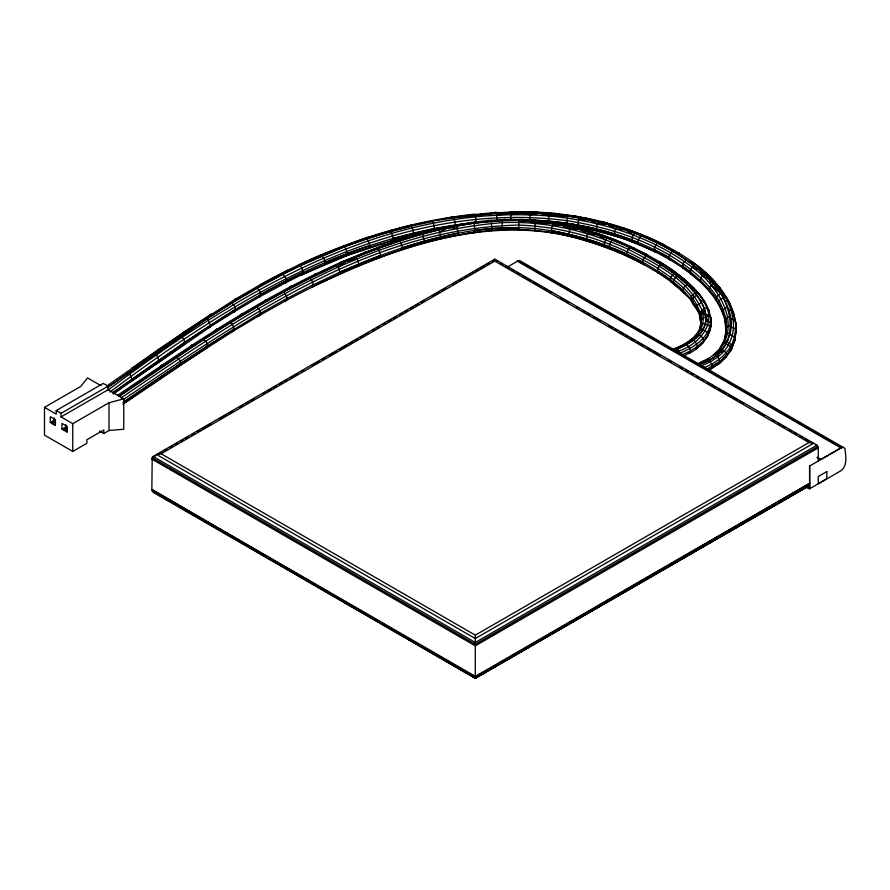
<?xml version="1.0" encoding="UTF-8"?>
<svg xmlns="http://www.w3.org/2000/svg" width="890" height="890" viewBox="0 0 890 890"><rect width="100%" height="100%" fill="white"/><g stroke="black" fill="none" stroke-linecap="round" stroke-linejoin="round"><path stroke-width="1.33" d="M119.093 396.361L203.832 339.401L230.454 322.636L232.335 324.227L234.204 328.877L233.703 330.846L178.857 366.035L123.688 403.515M206.491 319.021L231.834 303.012L235.082 306.872L235.082 311.222L208.416 327.987L209.829 327.175L210.34 325.195L208.416 320.567L206.491 319.021L107.668 387.484M233.703 330.846L232.335 331.647L260.114 315.082L260.114 310.743L256.954 306.816L230.454 322.636M235.082 311.222L233.714 312.012L260.358 296.359L260.358 292.009L257.243 288.071L231.834 303.012M559.254 233.759C588.691 240.701 617.627 250.235 644.271 264.742L642.981 263.996C596.934 239.555 544.335 225.626 492.025 230.265C418.701 237.307 349.536 266.599 285.201 301.065L286.48 300.319L286.958 298.361L286.48 295.97L283.443 291.987L256.954 306.816M572.17 236.818C482.658 215.313 391.5 248.711 311.678 287.314L312.913 286.602L313.358 284.655L311.678 279.894L309.998 278.203L283.443 291.987M338.322 274.676L339.479 273.998L339.913 272.062L338.322 267.256L336.743 265.52L309.998 278.203M818.255 461.02L818.255 447.848L817.02 445.178L494.818 259.157L153.102 456.448L152.179 457.727L151.867 489.6L475.305 676.333L809.611 483.326L808.242 486.318L475.305 678.291L475.305 635.16L161.123 453.778L156.495 454.49L475.305 638.553L813.627 443.22L809.01 442.508L494.818 261.115L161.123 453.778M494.818 261.115L494.818 259.157M560.155 224.224C592.796 228.029 624.847 237.252 654.506 251.425L655.719 252.126L639.376 244.828L638.286 244.183L637.885 242.403C603.576 228.63 566.819 221.198 529.861 220.186L530.117 212.866C592.428 215.113 657.098 232.791 704.691 274.632C734.484 298.239 744.285 350.96 699.918 363.954L698.517 363.276L708.162 358.792L709.975 359.282M673.897 350.093C689.65 344.908 709.019 332.537 705.503 313.369C701.465 296.248 687.38 284.066 674.22 273.564C629.008 241.624 574.317 222.077 518.814 220.431L518.714 229.909L518.814 228.986M535.101 229.876L534.723 230.788L535.101 221.332M674.32 350.693C687.269 344.474 703.578 337.121 705.959 321.123C707.205 308.04 698.661 296.503 690.24 287.392C654.161 253.294 606.157 234.159 558.041 224.347C506.944 214.657 454.256 223.679 405.217 239.087C300.464 272.318 208.393 334.818 118.637 396.506M720.399 351.361L720.555 348.513C741.236 320.211 715.894 284.132 692.12 267.067C650.835 236.139 599.671 220.653 548.741 215.959C382.822 202.965 234.771 295.269 107.379 390.588M123.599 399.376C242.08 319.833 370.173 228.085 518.648 225.114C567.731 226.549 615.835 242.725 657.588 268.19C675.933 280.839 698.083 295.591 701.487 319.41L700.263 327.398L702.01 310.387C688.904 279.705 656.097 263.752 628.129 249.244C588.869 231.3 545.726 220.664 502.383 222.656C359.104 233.592 236.284 319.721 121.04 397.897M513.563 212.243L516.222 211.709C572.915 211.197 630.454 224.158 679.37 253.394L678.013 252.604L676.144 253.071C615.958 217.371 543.501 207.192 474.682 215.08L474.214 214.19C398.965 222.322 326.33 247.898 260.414 284.689L287.514 270.382L289.194 270.938C334.64 248.366 382.867 231.066 432.785 221.543L434.209 226.082L434.209 230.432C382.099 240.645 331.725 258.912 284.622 283.343L285.879 282.62L286.335 280.673L285.879 278.27L282.92 274.242L257.243 288.071M547.439 231.734L552.067 232.946L551.366 230.599L552.768 223.535L534.723 223.357L526.98 220.753L518.714 222.489M336.743 265.52C380.564 245.974 426.455 230.132 474.07 223.19L475.115 232.145L468.218 233.347M730.946 325.384L728.365 325.951L726.485 327.487C722.179 354.365 728.621 323.126 725.717 318.998C722.58 302.867 712.456 289.272 700.875 278.081C663.985 244.828 614.979 228.207 566.641 220.609C395.494 198.704 241.157 293.756 109.971 392.023M549.108 213.923L548.385 221.21M698.884 364.455C722.213 358.514 737.944 333.049 728.643 309.876C720.099 284.511 698.06 266.755 676.144 253.071M735.14 336.387L734.372 341.638L736.219 331.525C735.885 295.892 706.56 269.514 678.013 252.604M521.74 220.42L521.885 219.496C575.875 221.877 628.863 240.545 673.496 270.816C687.514 281.218 701.754 293.055 708.562 309.62C711.722 317.341 704.902 303.067 704.88 301.999C692.731 285.879 677.112 272.051 659.501 261.727L657.632 262.183M299.974 265.821L344.43 246.797L367.336 238.665L390.766 231.511L391.889 233.414L393.024 238.387L391.889 240.834L345.843 256.02L301.61 274.954L302.811 274.254L303.245 272.318L301.61 267.523L299.974 265.821L282.92 274.242M672.551 251.091L669.391 254.996L668.902 257.388L669.391 259.346L670.726 260.114L654.506 251.425L654.506 247.075L657.387 243.003M700.664 300.731L703.1 300.82C719.554 323.649 697.437 345.965 675.599 352.14M686.846 344.486L689.928 348.435L690.406 350.827L689.928 352.785L688.626 353.541C702.533 347.111 714.002 332.226 710.331 316.584L708.451 315.127L705.892 314.682M709.786 330.935L711.088 325.54M399.944 240.879L402.469 247.676L402.135 249.567L401.212 250.168M535.647 212.966L535.836 212.042L545.181 213.511L555.082 213.422L563.904 215.391L573.783 215.847L585.82 218.395L585.22 217.894L584.385 218.729M679.304 288.349L672.173 282.453L657.588 272.54L657.588 268.19L660.892 264.363M579.179 217.861L577.643 224.892L578.411 227.262L603.609 232.245M499.724 220.253L505.086 219.474L521.885 219.496L527.915 220.297M524.922 220.553L525.122 219.63C556.628 221.944 587.356 229.553 616.826 240.756L646.785 254.529L645.506 253.784L643.77 254.317M723.292 297.961L720.844 298.973L719.042 300.842L718.386 303.067L723.225 314.27C715.671 294.679 699.64 279.861 682.897 267.923L682.897 263.574L686.323 259.824M322.002 255.853L324.65 260.025L325.061 262.45L324.65 264.375L323.526 265.031M704.235 285.234L700.875 282.419C699.162 279.349 701.854 275.822 704.691 274.632M708.763 360.083L711.811 364.066L712.278 366.602L711.811 368.416L708.062 370.273M701.075 318.987C701.353 310.087 682.875 299.618 695.19 293.222M122.82 404.249L207.148 347.567L207.148 343.217L203.832 339.401M176.91 357.079L180.292 360.862L180.804 363.22L180.292 365.212L178.857 366.035M183.562 333.761L184.085 331.914L236.262 298.595L238.119 299.062L263.496 284.444L289.194 270.938M113.364 393.981L184.364 344.174L184.364 339.835L180.959 336.064M157.73 351.528L158.264 349.681L210.941 314.326L212.855 314.749L238.119 299.062M693.421 340.269L695.457 341.738L697.493 346.288L696.948 348.29L695.457 349.169L703.044 342.85C704.824 339.769 702.01 336.231 699.095 335.196M502.383 230.076L502.194 220.609L474.07 223.19M722.558 312.257L723.225 309.931L725.072 308.163L727.586 307.295M700.475 363.865L701.899 365.668L710.52 361.729L717.907 357.001L719.231 352.696L724.427 350.949C748.968 319.732 718.675 279.271 691.508 261.549L689.494 261.916M699.473 314.303C703.2 330.179 697.894 317.118 700.152 312.123L702.01 310.387L704.535 309.553M722.558 312.112L725.717 323.348L725.027 321.279L725.717 318.998L727.586 317.341L730.145 316.629M726.852 342.55L724.393 342.683L722.591 343.907L718.23 351.517L723.548 341.916L725.372 340.647L727.864 340.447M708.485 369.928L719.409 363.543L726.106 357.324C727.909 354.242 725.05 350.693 722.124 349.714M735.529 333.761L736.219 331.525M698.227 332.649L698.884 330.657L700.686 329.445L703.144 329.322M708.451 315.127L706.137 317.897L710.398 323.415L709.786 326.586L710.476 328.755L707.239 337.154L705.447 338.356M726.106 357.324C727.864 353.53 733.672 349.481 731.613 344.775L727.33 341.971M732.281 347.133L730.568 351.083M718.23 351.661L723.548 341.916M731.068 327.242L733.638 327.854L735.529 329.411L734.372 337.288L735.062 339.446L732.281 346.989L726.607 355.321M698.227 332.793L700.953 325.206L702.822 323.815L705.37 323.448M606.958 238.075L604.555 242.347L604.188 244.783L604.555 246.686L605.567 247.309L601.217 245.095M491.158 213.211L516.222 211.709L525.99 212.677L535.836 212.042M634.526 233.147L632.078 237.396L632.078 241.746L639.376 244.828M554.637 214.323L555.082 213.422L555.404 213.889L549.853 213.489M570.601 227.084L568.666 234.037L569.633 236.451L567.019 235.538M598.147 221.877L596.133 228.819L597.145 231.233L620.553 237.385M541.576 221.888L542.077 220.987M588.724 231.956L586.666 236.328L586.666 240.678L591.438 242.069M616.625 226.994L614.523 231.356L614.523 235.705L635.415 242.647M694.189 265.62L690.596 269.247L690.596 273.586L702.488 283.398M673.93 349.103C683.631 345.32 693.421 339.858 698.884 330.657M696.814 334.651C703.056 328.276 704.713 318.753 702.01 310.387L705.503 313.369M51.931 423.195L55.402 420.87L54.123 420.247L50.296 422.461L50.296 416.687L55.291 419.568L55.291 425.342L51.931 423.195L55.658 420.825M471.199 215.002L495.341 212.421L505.887 212.855L516.222 211.709L516.267 212.632M703.645 340.937L707.895 335.041L707.239 332.816L705.447 330.935L703 329.901M573.093 216.715L573.783 215.847M612.075 240.022L610.64 241.813L609.205 246.686L609.583 248.599L610.64 249.233L609.528 247.587M716.45 352.585L720.555 348.513L722.891 348.58M640.856 235.639L638.286 239.844L637.885 242.403M713.546 283.988C710.609 284.934 707.717 288.471 709.541 291.553M568.354 225.637L578.411 227.262L579.179 226.405M558.041 224.347L558.82 223.49L559.398 223.991M629.742 247.52L628.129 249.244L626.527 254.051L626.96 255.986L628.129 256.665M713.825 354.687L715.382 353.764L717.507 354.042L720.555 348.513L713.168 355.243L718.853 349.592M441.829 219.285L453.01 216.938L453.666 217.816L496.409 213.389L530.117 212.866M646.029 255.664L642.981 259.646L642.981 263.996L658.989 273.341L657.588 272.54M464.091 224.636L463.367 223.768L443.075 228.163L471.188 222.533L488.187 220.509L505.086 219.474L505.22 220.397M715.86 355.544L717.907 357.001L724.427 350.949M726.718 355.255L719.954 361.54L706.682 369.15M726.718 355.399L719.954 361.674L712.278 366.602M710.52 369.15L717.907 364.422L721.634 360.962M699.262 334.807L696.981 334.684C690.262 341.627 681.54 346.199 672.517 349.403M697.493 346.433L703.645 340.792M676.99 352.262L678.714 350.782L677.245 349.002L673.763 350.293M457.416 235.483L458.228 233.113L456.615 226.093M701.487 319.41L703.367 317.852L705.937 317.252L702.01 310.387M576.687 228.463L577.732 227.673L596.545 233.492M338.322 267.256L346.154 261.36L357.235 259.068L358.737 264.052L358.336 265.832L357.235 266.488L364.31 262.684M439.927 239.243L440.906 236.84L438.959 229.887M603.32 223.079L604.377 222.289C624.535 229.42 645.283 234.571 664.318 245.028L663.072 244.305L661.37 244.861M391.889 240.834L412.426 235.516L413.405 233.258L413.138 230.643L411.447 226.16L390.766 231.511M674.22 273.564L670.671 277.224L670.671 281.574L683.42 292.376L692.865 301.844L691.118 299.952M107.312 385.648L185.52 331.08L187.479 331.481L212.855 314.749M107.423 387.528L187.479 331.481M209.829 327.175L130.029 382.066L131.498 381.209L132.032 379.218L130.029 374.646L128.038 373.144M112.763 392.779L184.886 342.194L235.583 309.253M112.763 392.924C174.195 349.659 235.183 304.792 303.245 272.318M425.031 233.302L423.94 232.524L383.968 245.05L339.613 262.962L364.822 252.46L403.092 238.921L423.94 232.524L443.754 227.64L454.301 226.438L463.367 223.768M170.29 370.518L234.204 328.877M677.557 276.156C674.831 277.546 672.339 281.051 673.952 284.121L675.477 285.011M423.373 243.493L424.486 241.057L422.261 234.17M729.811 350.36L731.613 349.125L735.062 339.446M117.513 395.394L161.858 365.334L163.816 365.734M123.298 402.402L170.29 370.374M701.954 363.153L700.475 362.508L699.395 363.153L706.838 359.56L714.703 354.331L716.795 354.632M123.165 402.391L180.804 363.22M194.298 345.431L192.374 345.009L160.422 366.168L161.858 365.334M180.804 363.365L207.659 345.732L260.603 313.124M843.186 447.347L841.629 447.603L518.069 260.803L519.626 260.536L844.877 448.326C845.7 455.591 847.847 465.726 840.872 470.766L809.678 488.777L808.242 488.198C808.632 482.247 799.209 492.693 796.895 492.259M403.092 238.921L403.993 238.342L405.217 239.087M219.096 329.545L217.205 329.1L190.961 345.832L192.374 345.009M697.493 346.288L690.406 350.972L682.452 354.576M321.768 254.763L367.292 237.419L368.56 238.153M368.616 247.943L369.55 247.342L369.895 245.451L367.336 238.665M382.978 245.662L383.968 245.05L385.314 245.751M695.301 335.73L696.981 334.684M243.738 314.448L241.891 313.981L215.814 329.901L217.205 329.1M343.184 246.174L344.207 245.54L345.62 246.23M345.843 256.02L346.878 255.386L347.256 253.483L345.843 248.599L344.43 246.797M364.822 252.46L365.879 251.826L367.325 252.482M687.247 284.611C684.399 285.779 681.696 289.306 683.42 292.376L687.647 296.181M676.367 348.179L677.479 347.512L679.003 348.146M689.828 340.692L691.319 339.813L693.355 340.158M717.907 364.422L719.409 363.543L719.954 361.674L717.907 357.001M286.28 271.094L287.514 270.382M182.928 345.009L184.364 344.174M156.918 363.053L158.376 362.208L158.91 360.216L156.918 355.633L154.927 354.12M317.53 274.376L315.872 273.797L314.659 274.509L340.748 262.294L354.676 257.611L365.879 251.826M209.539 315.138L210.941 314.326M268.313 300.197L266.511 299.696L240.534 314.76L241.891 313.981M292.888 286.825L291.152 286.291L289.884 287.025L315.872 273.797M205.746 348.379L207.148 347.567M745.331 522.141L475.305 678.291L153.102 492.27L151.867 489.6L475.305 677.279L809.611 483.326M108.057 389.764L108.057 386.204L61.043 413.349L61.043 416.909L108.057 389.764L123.743 398.831L123.743 429.247L109.025 430.515L103.785 433.541L103.785 429.97L86.875 439.738L86.875 443.298L72.758 451.453L44.5 435.143L44.5 407.353L80.779 386.416L87.532 377.916L100.982 385.682M236.262 298.595L234.904 299.374L261.716 283.932L263.496 284.444M44.5 407.353L56.215 414.117L56.215 410.557L103.218 383.412L108.057 386.204M260.358 296.359L259.046 297.115L285.879 282.62M266.511 299.696L265.198 300.453L291.152 286.291M61.955 429.191L65.782 426.978L66.984 427.667L63.546 429.47L67.251 431.906L61.955 429.191L61.955 423.418L66.95 426.299L66.95 432.073M260.114 315.082L258.779 315.85L286.48 300.319M61.043 416.909L72.758 423.673L109.025 402.725L123.743 398.831M155.783 455.647L152.179 457.727L475.305 644.282L817.943 446.469L815.54 445.078M158.186 454.267L161.802 452.176M164.205 450.796L166.608 449.406M170.213 447.325L172.615 445.935M175.018 444.544L177.433 443.153M181.037 441.073L183.44 439.682M185.843 438.303L188.246 436.912M191.851 434.832L194.265 433.441M197.869 431.361L200.272 429.97M202.675 428.58L211.086 423.718M219.507 418.867L226.716 414.695M229.119 413.305L232.735 411.224M239.944 407.064L243.548 404.983M245.952 403.593L248.366 402.202M250.769 400.811L254.373 398.731M262.784 393.87L265.187 392.49M267.601 391.099L271.205 389.019M273.608 387.628L276.011 386.238M279.616 384.157L282.019 382.767M284.433 381.376L286.836 379.997M290.44 377.905L292.843 376.526M295.246 375.135L297.649 373.744M301.265 371.664L303.668 370.273M312.079 365.412L319.299 361.251M322.903 359.171L325.306 357.78M328.911 355.7L336.12 351.528M339.735 349.447L346.944 345.287M349.347 343.896L352.952 341.816M355.366 340.425L357.769 339.034M360.172 337.655L363.776 335.563M366.179 334.184L368.582 332.793M372.187 330.713L374.601 329.322M377.004 327.932L379.407 326.541M383.012 324.461L385.415 323.07M387.818 321.691L391.433 319.599M393.836 318.22L396.239 316.829M399.844 314.749L402.247 313.358M404.65 311.967L407.053 310.577M410.668 308.496L413.071 307.106M415.474 305.726L417.877 304.336M421.482 302.255L423.885 300.865M432.306 296.003L439.515 291.842M441.918 290.452L445.534 288.371M452.743 284.199L456.348 282.119M458.751 280.728L462.366 278.648M464.769 277.268L467.172 275.878M469.575 274.487L473.18 272.407M475.583 271.016L477.986 269.626M480.4 268.235L484.004 266.155M486.407 264.764L488.81 263.384M492.415 261.304L494.818 259.913L497.221 261.293M506.61 267.478L518.125 260.837L517.379 261.193L840.816 447.937L841.562 447.57M706.838 359.56L708.162 358.792M475.305 635.16L809.01 442.508M817.02 445.178L475.305 642.458L153.102 456.448M818.255 447.848L475.305 645.851L151.867 459.118M817.231 457.382L820.836 459.463L840.816 447.937M475.305 677.279L809.144 485.228L809.611 488.744L809.611 466.015L841.629 447.603M747.734 520.75L756.133 515.889M758.536 514.498L766.935 509.647M769.327 508.257L806.54 486.741M595.633 234.014L596.912 233.28L616.826 240.756M808.242 486.318L475.305 677.98L152.179 490.991L475.305 678.291M621.698 228.485L622.978 227.762L641.957 234.916M721.022 535.691L724.627 533.622M742.694 523.276L745.108 521.896M753.541 517.079L755.944 515.699M764.377 510.871L766.791 509.492M769.194 508.112L772.809 506.043M775.223 504.663L777.626 503.284M780.04 501.904L783.645 499.835M786.059 498.456L794.492 493.639M67.106 427.445L63.568 429.447L64.814 428.724L67.251 429.837M67.162 427.4L63.568 429.447L66.984 427.667M260.603 313.269L286.958 298.361M260.837 294.546C295.669 275.043 331.948 257.989 369.895 245.451M286.958 298.506L313.358 284.655M439.927 231.823L447.737 227.896L457.416 228.062M696.892 295.402C693.9 296.236 690.929 299.785 692.798 302.867M313.358 284.8L339.913 272.062L380.564 255.319L379.173 250.424L377.783 248.61M683.676 355.867L689.928 352.785M704.046 367.603C717.707 362.341 730.723 352.073 734.372 337.288L732.515 335.597L729.967 334.818M614.289 240.767L615.758 240.111M639.409 234.927L640.878 234.27M339.913 272.207C377.905 255.285 417.31 241.045 458.228 233.113M645.194 237.319L646.73 236.684L647.842 237.352M701.487 302.511L697.237 305.392L696.581 307.751L697.237 309.731M325.061 262.594C370.807 243.204 418.99 229.119 468.396 223.257M632.334 248.599L633.958 248.021L635.149 248.711M503.551 213.044L496.665 215.436L496.92 220.553M366.357 238.008L388.774 231.233M402.469 247.821C444.922 234.437 489.567 224.28 534.334 228.608M372.921 259.635L379.173 257.844L380.197 257.221L380.564 255.319M393.024 238.531L434.431 228.708L468.396 223.401M423.139 233.069L441.74 228.485M507.111 220.286L510.938 220.13L510.838 214.868L520.461 212.721L529.995 214.913L539.64 213.266L548.741 215.959L567.709 216.003L566.641 224.947M411.024 225.493L416.375 224.336M419.057 223.757L429.781 221.443M412.426 235.516L420.369 233.803M670.037 270.338L672.039 269.97L673.496 270.816M433.797 220.687L431.127 221.143L454.067 217.861L455.38 225.081M436.478 220.219L439.148 219.752M676.178 351.194L678.714 350.782L679.793 353.219C692.186 348.012 705.681 340.336 709.786 326.586L707.928 324.883L705.381 324.105M465.459 223.846L468.096 223.435M730.167 333.116L727.62 333.516L725.739 334.929L722.88 343.918M697.971 268.491L700.085 268.213L701.631 269.125M680.95 278.748L683.064 278.47L684.621 279.393M452.521 217.427L455.191 217.082M457.861 216.737L461.866 216.214M464.536 215.869L468.529 215.347M470.999 222.923L476.206 222.244L475.282 215.124M472.301 222.901L476.206 222.389M476.005 222.389L470.721 223.012L471.188 222.533L471.822 223.412M478.653 222.077L482.614 221.599M534.723 223.357L543.968 222.278M548.741 215.959L558.442 214.824M463.056 233.914L465.637 233.636M475.282 230.421L492.114 228.563L518.614 227.751M473.869 214.657L476.528 214.434M480.522 214.101L487.175 213.544M478.965 222.022L483.103 221.688M490.012 221.12L492.771 220.887M707.906 277.591L710.142 277.424L711.778 278.425L712.378 280.328L709.33 277.524M690.24 287.392L692.487 287.236L694.133 288.249L694.734 290.296M493.149 220.653L488.187 220.509L488.588 221.41M467.973 232.946L474.67 232.624L474.07 231.745M503.295 220.297L529.861 220.186M552.067 225.526L561.79 225.17L569.633 229.019L579.768 229.398L587.534 233.836L597.947 234.893L605.567 239.888M495.151 212.877L500.414 212.699M695.201 292.988L697.526 292.921L699.229 294L704.824 302.967M716.183 286.992L718.53 286.947L720.255 288.037L720.878 289.973M502.194 220.609L518.814 220.431M578.411 219.841L588.768 219.741L597.145 223.813L607.492 224.313L615.413 228.864L625.681 229.943L633.113 234.949M504.986 219.93L521.996 219.952M516.2 212.154L522.797 212.276M722.758 296.682L725.194 296.771L726.985 297.961L729.811 304.124L729.155 301.988L727.341 300.753L724.872 300.598M529.861 220.041C578.244 221.499 626.749 233.369 668.902 257.522M537.371 212.599L545.692 213.2M533.199 220.72L538.483 221.143M704.201 308.051L706.716 308.307L708.562 309.62L711.021 318.798L710.331 316.584M728.643 309.876L731.18 310.176L733.037 311.511L735.841 323.215L735.151 321.001L733.271 319.543L730.712 319.087M534.334 228.474C572.159 232.435 608.96 244.35 642.513 262.183M559.443 214.412L563.492 214.935M566.196 215.291L570.234 215.814M542.444 221.465L546.349 222.044M548.963 222.433L552.879 223.023M555.482 223.412L558.086 223.802M156.495 494.228L158.809 494.584M135.169 367.926L133.177 367.548L131.72 368.393L158.264 349.681L159.722 348.836L161.702 349.225M551.366 230.599C598.948 239.477 646.429 257.811 682.83 290.485M560.667 224.28L578.5 228.218M53.356 422.361L55.658 423.006M588.401 218.996L597.424 221.065M600.005 221.655L605.156 222.834L593.964 220.776L585.22 217.894M705.959 321.123L708.518 321.791M606.413 223.201L623.901 228.352M684.154 344.33L685.912 344.853M301.098 265.153L299.463 264.575L298.272 265.264L321.624 254.607L323.148 255.241M573.46 225.426L578.411 227.262M340.748 262.294L342.316 262.906M692.12 267.067L699.629 270.07L702.488 275.967L709.308 279.249L711.232 285.201L720.711 293.644L716.539 296.637L715.883 298.873L716.539 300.987M726.34 343.829L730.568 346.744L731.224 349.103M584.207 239.833L587.534 241.257M610.885 234.326L615.413 236.284M627.806 239.599L633.113 242.369M654.061 249.478L668.902 257.388L690.05 271.728M659.501 261.727L660.87 262.517M500.825 263.373L503.228 264.764M505.631 266.155L509.236 268.235M511.639 269.614L514.042 271.005M516.445 272.396L520.049 274.476M522.452 275.856L524.855 277.246M527.258 278.637L530.863 280.717M533.255 282.108L541.665 286.958M544.068 288.349L551.277 292.51M560.889 298.05L568.098 302.211M576.509 307.072L578.901 308.452M582.505 310.532L584.908 311.923M587.311 313.313L589.714 314.693M593.319 316.773L595.721 318.164M598.125 319.555L600.527 320.934M608.938 325.796L612.543 327.876M614.946 329.255L617.348 330.646M619.752 332.037L623.345 334.117M625.748 335.508L628.151 336.887M630.554 338.278L634.158 340.358M636.561 341.749L643.77 345.91M647.375 347.99L650.979 350.07M653.382 351.45L660.591 355.611M668.991 360.472L671.394 361.852M679.804 366.713L682.207 368.093M685.812 370.173L688.215 371.564M690.618 372.955L693.021 374.334M696.625 376.414L699.028 377.805M701.431 379.196L703.834 380.575M707.439 382.656L709.831 384.046M712.234 385.437L715.838 387.517M718.241 388.897L720.644 390.287M723.047 391.678L726.652 393.758M729.055 395.149L737.465 399.999M739.868 401.39L743.473 403.47M756.678 411.091L763.887 415.252M772.298 420.113L774.701 421.493M778.305 423.573L780.708 424.964M783.111 426.355L785.514 427.734M789.119 429.814L791.522 431.205M793.924 432.596L796.327 433.975M799.921 436.055L802.324 437.446M804.727 438.837L808.331 440.917M810.734 442.297L813.137 443.687M817.231 457.449L820.836 459.463M809.611 466.015L809.678 488.777M805.839 486.819L808.242 488.198L809.144 485.228L475.305 677.98L151.867 489.6M99.435 431.027L103.785 433.541M56.215 410.557L61.043 413.349M50.296 422.461L55.291 425.342M682.897 267.923L684.343 268.758L669.391 259.346M691.508 261.549L692.976 262.416L693.521 264.263M711.232 285.201L717.329 288.749M670.671 281.574L672.173 282.453M720.844 306.394L719.042 305.192C715.215 295.458 707.327 287.882 700.285 280.383M657.087 270.56C672.217 280.483 687.358 291.831 696.581 307.751M392.034 231.055L390.91 230.276L390.098 230.833L410.401 225.259L411.38 226.071M682.363 265.932C695.246 275.021 707.049 285.89 715.883 299.018M685.456 269.581L692.12 274.487M681.217 290.018L685.033 293.355M443.754 227.64L444.677 228.463M725.194 296.771L719.676 291.775L718.53 286.947L712.234 282.241L710.142 277.424L703.122 272.985L700.085 268.213M717.485 286.113L720.032 289.15M355.733 257.299L357.235 259.068M690.529 298.684L696.581 307.606L699.473 314.437M703.4 301.098L704.824 303.112M723.136 293.3L725.383 296.615M723.136 293.444L725.383 296.759M729.811 303.98L733.705 313.547M491.402 229.82L491.758 230.733L491.402 221.276M495.341 212.421L495.608 213.333M700.152 316.473L700.819 320.111M496.409 213.389L496.665 215.436L510.738 212.821L510.838 214.868M725.027 321.145L725.795 329.578M735.841 323.07L736.219 331.67M711.021 318.653L711.088 325.684M109.025 402.725L109.025 430.515M72.758 423.673L72.758 451.453M65.782 424.675L65.782 426.978M54.123 417.944L54.123 420.247M826.821 471.611L818.255 476.551L818.255 483.671L826.821 478.731L826.821 471.611"/></g></svg>
